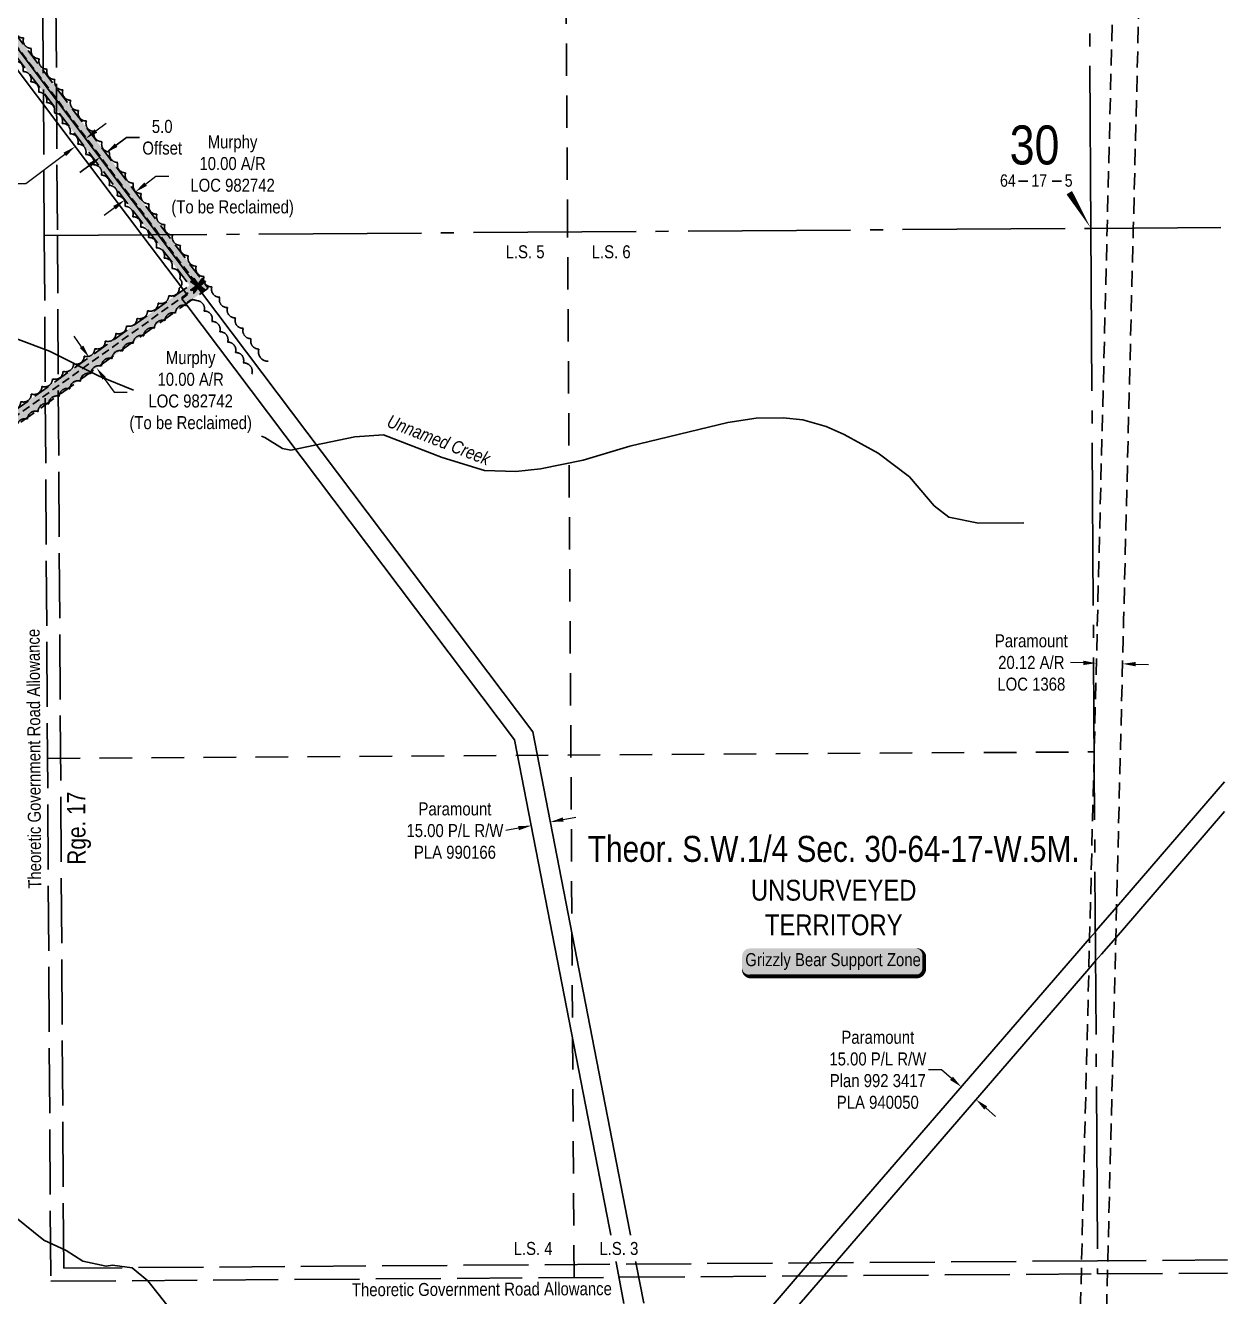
# Model space of a CAD drawing. Extents: x 523495 to 531391, y 6044967 to 6051115.
# Drawn here: x 527667 to 528591, y 6045887 to 6046865 of the extents above; entities that cross this region are included whole.
import ezdxf
from ezdxf.enums import TextEntityAlignment as Align

# ---------------------------------------------------------------- set-up
doc = ezdxf.new("R2010")
doc.units = 0
doc.header["$LTSCALE"] = 5
doc.header["$PDSIZE"] = 0.5
for name, pattern in [('0', [1, 1, 0]), ('foc-ACCESSROAD', [3.75, 2.5, -1.25]), ('foc-LSD', [8, 5, -3]), ('foc-QUARTERLINE', [33, 25, -3, 2, -3]), ('foc-TIELINE', [1.875, 1.25, -0.625]), ('foc-UNSURVEYED', [12.5, 10, -2.5])]:
    doc.linetypes.add(name, pattern=pattern)
doc.layers.get('Defpoints').update_dxf_attribs({"color": 9})
for name, color, linetype in [('10', 1, 'Continuous'), ('9', 3, 'Continuous'), ('AS-WILDLIFE-BLOCK', 131, 'Continuous'), ('C-AR', 13, 'foc-ACCESSROAD'), ('C-SYMBOL', 7, 'Continuous'), ('D-TXT', 6, 'Continuous'), ('F-AR', 190, 'foc-ACCESSROAD'), ('F-RW', 190, 'Continuous'), ('L-BD', 7, 'Continuous'), ('L-MON', 1, 'Continuous'), ('L-QSEC', 8, 'foc-QUARTERLINE'), ('L-ROAD-T', 7, 'Continuous'), ('L-SECLBL', 7, 'Continuous'), ('L-SECTION-LSD', 7, 'foc-LSD'), ('L-TIE', 7, 'foc-TIELINE'), ('L-UNS-T', 3, 'Continuous'), ('L-USEC', 7, 'foc-UNSURVEYED'), ('P-WORKAREA-H', 111, 'Continuous'), ('T-BUSH', 110, '0'), ('T-CREEK', 160, 'Continuous'), ('T-WATER-T', 170, 'Continuous')]:
    doc.layers.add(name, color=color, linetype=linetype)
for name, color, linetype, lineweight in [('C-AR-T', 13, 'Continuous', 9), ('F-AR-T', 190, 'Continuous', 9), ('F-RW-T', 190, 'Continuous', 9)]:
    doc.layers.add(name, color=color, linetype=linetype, lineweight=lineweight)
doc.styles.add('100L', font='ARIALN.TTF', dxfattribs={"height": 11})
doc.styles.add('175L', font='ARIALN.TTF', dxfattribs={"height": 20})
doc.styles.add('80', font='ARIALN.TTF', dxfattribs={"height": 10})
doc.styles.add('80CG', font='ARIALN.TTF', dxfattribs={"height": 10})
doc.styles.add('80L', font='ARIALN.TTF', dxfattribs={"height": 10})
doc.styles.add('foc-LtypeFont', font='ARIALN.TTF', dxfattribs={"height": 7.35})
doc.styles.add('SIMPLEX', font='ARIALN.TTF')
doc.linetypes.add('foc-TOPO-flowdirection-NOLINE', pattern='A,0,[">",foc-LtypeFont,S=0.3,R=0,X=0,Y=-0.945],-20,[">",foc-LtypeFont,S=0.3,R=0,X=0,Y=-0.945],0', length=20)
doc.dimstyles.new('Compass 5 000', dxfattribs={"dimscale": 5, "dimtxt": 9, "dimasz": 2, "dimexe": 0.2, "dimexo": 0.0625, "dimgap": 0.5, "dimtad": 0, "dimtih": 1, "dimtoh": 1, "dimzin": 0, "dimdsep": 46, "dimtxsty": '80CG', "dimcen": 0.1, "dimse1": 1, "dimse2": 1, "dimclrd": 256, "dimclrt": 256, "dimaunit": 1, "dimadec": 4, "dimazin": 0, "dimtfac": 0.06, "dimtofl": 0, "dimtmove": 0, "dimatfit": 1, "dimfxl": 0.2, "dimtolj": 1, "dimtzin": 0, "dimlwd": -1, "dimarcsym": 0})

# ---------------------------------------------------------------- blocks, each defined once
blk = doc.blocks.new('*D369')
at = {"layer": 'Defpoints', "color": 0, "transparency": 16777216}
for p in [(528387.54, 6046049.71), (528386.67, 6046048.71), (528398.79, 6046039.99)]:
    blk.add_point(p, dxfattribs=at)
at = {"layer": 'F-RW-T', "transparency": 16777216}
for p, q in [((528371.54, 6046061.78), (528361.54, 6046061.78)), ((528379.11, 6046055.24), (528371.54, 6046061.78)), ((528405.49, 6046032.44), (528413.05, 6046025.9))]:
    blk.add_line(p, q, dxfattribs=at)
for points in [[(528380.2, 6046056.51), (528378.02, 6046053.98), (528386.67, 6046048.71)], [(528406.58, 6046033.7), (528404.4, 6046031.18), (528397.92, 6046038.98)]]:
    blk.add_solid(points, dxfattribs=at)
at = {"layer": 'F-RW-T', "transparency": 16777216, "insert": (528322.45, 6046061.78), "char_height": 10, "attachment_point": 5, "style": '80CG'}
blk.add_mtext('\\A1;Paramount\\P15.00 P/L R/W\\PPlan 992 3417\\PPLA 940050 ', dxfattribs=at)
blk = doc.blocks.new('*D370')
at = {"layer": 'Defpoints', "color": 0, "transparency": 16777216}
for p in [(528055.99, 6046249.59), (528056.75, 6046245.66), (528071.48, 6046248.51)]:
    blk.add_point(p, dxfattribs=at)
at = {"layer": 'F-RW-T', "transparency": 16777216}
for p, q in [((528080.53, 6046254.35), (528090.35, 6046256.26)), ((528046.17, 6046247.69), (528036.35, 6046245.78))]:
    blk.add_line(p, q, dxfattribs=at)
for points in [[(528080.21, 6046255.99), (528080.85, 6046252.72), (528070.71, 6046252.45)], [(528045.85, 6046249.32), (528046.49, 6046246.05), (528055.99, 6046249.59)]]:
    blk.add_solid(points, dxfattribs=at)
at = {"layer": 'F-RW-T', "transparency": 16777216, "insert": (527997.27, 6046245.78), "char_height": 10, "attachment_point": 5, "style": '80CG'}
blk.add_mtext('\\A1;Paramount\\P15.00 P/L R/W\\PPLA 990166', dxfattribs=at)
blk = doc.blocks.new('*D372')
at = {"layer": 'Defpoints', "color": 0, "transparency": 16777216}
for p in [(527705.26, 6046771.99), (527731.79, 6046736.82), (527739.77, 6046742.84)]:
    blk.add_point(p, dxfattribs=at)
at = {"layer": 'F-RW-T', "transparency": 16777216}
for p, q in [((527721.23, 6046784.03), (527729.21, 6046790.05)), ((527697.28, 6046765.97), (527667.26, 6046743.32)), ((527667.26, 6046743.32), (527657.26, 6046743.32))]:
    blk.add_line(p, q, dxfattribs=at)
for points in [[(527720.22, 6046785.36), (527722.23, 6046782.7), (527713.24, 6046778.01)], [(527696.28, 6046767.3), (527698.28, 6046764.64), (527705.26, 6046771.99)]]:
    blk.add_solid(points, dxfattribs=at)
at = {"layer": 'F-RW-T', "transparency": 16777216, "insert": (527618.17, 6046743.32), "char_height": 10, "attachment_point": 5, "style": '80CG'}
blk.add_mtext('\\A1;Paramount\\P10.00 P/L R/W\\PPLA 990166', dxfattribs=at)
blk = doc.blocks.new('*D380')
at = {"layer": 'Defpoints', "color": 0, "transparency": 16777216}
for p in [(528490.54, 6046374.59), (528490.34, 6046366.48), (528510.45, 6046365.98)]:
    blk.add_point(p, dxfattribs=at)
at = {"layer": 'F-AR-T', "transparency": 16777216}
for p, q in [((528480.54, 6046374.84), (528470.55, 6046375.08)), ((528520.65, 6046373.85), (528530.65, 6046373.6))]:
    blk.add_line(p, q, dxfattribs=at)
for points in [[(528480.59, 6046376.5), (528480.5, 6046373.17), (528490.54, 6046374.59)], [(528520.69, 6046375.51), (528520.61, 6046372.18), (528510.65, 6046374.09)]]:
    blk.add_solid(points, dxfattribs=at)
at = {"layer": 'F-AR-T', "transparency": 16777216, "insert": (528440.5, 6046375.08), "char_height": 10, "attachment_point": 5, "style": '80CG'}
blk.add_mtext('\\A1;Paramount\\P20.12 A/R\\PLOC 1368', dxfattribs=at)
blk = doc.blocks.new('L-SECLBL')
at = {"layer": '9', "color": 7}
for p, q in [((-5.08, -27.83), (-12.29, -27.83)), ((20.7, -27.83), (13.5, -27.83))]:
    blk.add_line(p, q, dxfattribs=at)
at = {"layer": '10', "color": 2, "style": 'SIMPLEX'}
blk.add_attdef('SEC', text='', height=30, dxfattribs=at).set_placement((0, 0), align=Align.MIDDLE)
at = {"layer": '10', "color": 5, "style": '80L'}
blk.add_attdef('TWP', text='', height=9.5, dxfattribs=at).set_placement((-14.43, -27.37), align=Align.MIDDLE_RIGHT)
blk.add_attdef('RGE', text='', height=9.5, dxfattribs=at).set_placement((3.62, -27.37), align=Align.MIDDLE_CENTER)
blk.add_attdef('MER', text='', height=9.5, dxfattribs=at).set_placement((23.17, -27.37), align=Align.MIDDLE_LEFT)
blk = doc.blocks.new('*U390')
h = blk.add_hatch(color=255)
edge = h.paths.add_edge_path()
edge.add_line((-64, -11.5), (64, -11.5))
edge.add_arc((64, -5.5), 6, 270, 360)
edge.add_line((70, -5.5), (70, 4))
edge.add_arc((64, 4), 6, 0, 90)
edge.add_line((64, 10), (-64, 10))
edge.add_arc((-64, 4), 6, 90, 180)
edge.add_line((-70, 4), (-70, -5.5))
edge.add_arc((-64, -5.5), 6, 180, 270)
at = {"color": 131, "flags": 128}
blk.add_lwpolyline([(-64, -11.5, 3, 3, 0), (64, -11.5, 3, 3, 0.414214), (70, -5.5, 3, 3, 0), (70, 4, 3, 0, 0.414214), (64, 10, 0, 0, 0), (-64, 10, 0, 0, 0.414214), (-70, 4, 0, 0, 0), (-70, -5.5, 0, 3, 0.414214)], format="xyseb", close=True, dxfattribs=at)
at = {"color": 131, "style": '80'}
blk.add_attdef('ENTER_TEXT_001', (-35.99, -5), '', height=10, dxfattribs=at)
blk = doc.blocks.new('*D460')
at = {"layer": 'C-AR-T', "transparency": 16777216}
for p, q in [((527759.4, 6046743.06), (527767.38, 6046749.09)), ((527767.38, 6046749.09), (527777.38, 6046749.09)), ((527735.48, 6046724.96), (527727.51, 6046718.93))]:
    blk.add_line(p, q, dxfattribs=at)
for points in [[(527758.4, 6046744.39), (527760.41, 6046741.73), (527751.43, 6046737.02)], [(527734.48, 6046726.29), (527736.49, 6046723.63), (527743.46, 6046730.99)]]:
    blk.add_solid(points, dxfattribs=at)
at = {"layer": 'Defpoints', "color": 0, "transparency": 16777216}
for p in [(527751.43, 6046737.02), (527745.81, 6046727.88), (527753.78, 6046733.91)]:
    blk.add_point(p, dxfattribs=at)
at = {"layer": 'C-AR-T', "transparency": 16777216, "insert": (527826.29, 6046749.09), "char_height": 10, "attachment_point": 5, "style": '80CG'}
blk.add_mtext('\\A1;Murphy\\P10.00 A/R\\PLOC 982742\\P(To be Reclaimed)', dxfattribs=at)
blk = doc.blocks.new('*D461')
at = {"layer": 'C-AR-T', "transparency": 16777216}
for p, q in [((527710.18, 6046617.94), (527704.36, 6046626.07)), ((527727.6, 6046593.63), (527735.14, 6046583.11)), ((527735.14, 6046583.11), (527745.14, 6046583.11))]:
    blk.add_line(p, q, dxfattribs=at)
for points in [[(527711.54, 6046618.91), (527708.83, 6046616.97), (527716.01, 6046609.81)], [(527728.96, 6046594.6), (527726.25, 6046592.66), (527721.78, 6046601.76)]]:
    blk.add_solid(points, dxfattribs=at)
at = {"layer": 'Defpoints', "color": 0, "transparency": 16777216}
for p in [(527731.04, 6046620.58), (527736.81, 6046612.53), (527721.78, 6046601.76)]:
    blk.add_point(p, dxfattribs=at)
at = {"layer": 'C-AR-T', "transparency": 16777216, "insert": (527794.06, 6046583.11), "char_height": 10, "attachment_point": 5, "style": '80CG'}
blk.add_mtext('\\A1;Murphy\\P10.00 A/R\\PLOC 982742\\P(To be Reclaimed)', dxfattribs=at)
blk = doc.blocks.new('TEMP')
h = blk.add_hatch(color=255)
h.dxf.hatch_style = 1
h.paths.add_polyline_path([(0, 0.25), (-0.67, 1.15), (-0.67, 0.67), (-1.15, 0.67), (-0.25, 0), (-1.15, -0.67), (-0.67, -0.67), (-0.67, -1.15), (0, -0.25), (0.67, -1.15), (0.67, -0.67), (1.15, -0.67), (0.25, 0), (1.15, 0.67), (0.67, 0.67), (0.67, 1.15)])
h.paths.add_polyline_path([(0.57, 0.85), (0.57, 0.57), (0.85, 0.57), (0.08, 0), (0.85, -0.57), (0.57, -0.57), (0.57, -0.85), (0, -0.08), (-0.57, -0.85), (-0.57, -0.57), (-0.85, -0.57), (-0.08, 0), (-0.85, 0.57), (-0.57, 0.57), (-0.57, 0.85), (0, 0.08)], flags=16)
h = blk.add_hatch(color=1)
h.dxf.hatch_style = 1
h.paths.add_polyline_path([(0, 0.08), (-0.57, 0.85), (-0.57, 0.57), (-0.85, 0.57), (-0.08, 0), (-0.85, -0.57), (-0.57, -0.57), (-0.57, -0.85), (0, -0.08), (0.57, -0.85), (0.57, -0.57), (0.85, -0.57), (0.08, 0), (0.85, 0.57), (0.57, 0.57), (0.57, 0.85)])
at = {"color": 1}
for p, q in [((-0.08, 0), (0.08, 0)), ((0, 0.08), (0, -0.08))]:
    blk.add_line(p, q, dxfattribs=at)
at = {"color": 255, "flags": 128}
blk.add_lwpolyline([(-0.25, 0), (-1.15, 0.67), (-0.67, 0.67), (-0.67, 1.15), (0, 0.25), (0.67, 1.15), (0.67, 0.67), (1.15, 0.67), (0.25, 0), (1.15, -0.67), (0.67, -0.67), (0.67, -1.15), (0, -0.25), (-0.67, -1.15), (-0.67, -0.67), (-1.15, -0.67)], close=True, dxfattribs=at)
at = {"color": 1, "flags": 128}
blk.add_lwpolyline([(-0.08, 0), (-0.85, 0.57), (-0.57, 0.57), (-0.57, 0.85), (0, 0.08), (0.57, 0.85), (0.57, 0.57), (0.85, 0.57), (0.08, 0), (0.85, -0.57), (0.57, -0.57), (0.57, -0.85), (0, -0.08), (-0.57, -0.85), (-0.57, -0.57), (-0.85, -0.57)], close=True, dxfattribs=at)
blk = doc.blocks.new('*D501')
at = {"layer": 'Defpoints', "color": 0, "transparency": 16777216}
for p in [(527728.76, 6046767), (527730.88, 6046764.21), (527726.92, 6046761.22)]:
    blk.add_point(p, dxfattribs=at)
at = {"layer": 'L-BD', "transparency": 16777216}
for p, q in [((527736.74, 6046773.03), (527744.71, 6046779.07)), ((527744.71, 6046779.07), (527754.71, 6046779.07)), ((527716.84, 6046757.98), (527708.86, 6046751.95))]:
    blk.add_line(p, q, dxfattribs=at)
for points in [[(527735.73, 6046774.36), (527737.74, 6046771.7), (527728.76, 6046767)], [(527715.83, 6046759.31), (527717.84, 6046756.65), (527724.81, 6046764.01)]]:
    blk.add_solid(points, dxfattribs=at)
at = {"layer": 'L-BD', "transparency": 16777216, "insert": (527772.18, 6046779.07), "char_height": 10, "attachment_point": 5, "style": '80CG'}
blk.add_mtext('\\A1;5.0\\POffset', dxfattribs=at)

msp = doc.modelspace()

# ---------------------------------------------------------------- hatches: boundary and pattern name
at = {"layer": 'P-WORKAREA-H'}
h = msp.add_hatch(color=256, dxfattribs=at)
h.dxf.hatch_style = 1
h.paths.add_polyline_path([(526905.398, 6046029.06), (527662.225, 6046571.283), (527692.253, 6046592.795), (527788.443, 6046661.708), (527793.264, 6046665.162), (527763.857, 6046704.027), (527690.979, 6046800.354), (527660.572, 6046840.543), (527415.659, 6047164.255), (527403.958, 6047179.755), (527349.439, 6047251.978), (527343.83, 6047247.746), (527337.806, 6047255.726), (527351.392, 6047265.981), (527423.632, 6047170.28), (527660.47, 6046857.245), (527690.877, 6046817.055), (527776.325, 6046704.113), (527807.366, 6046663.087), (527802.525, 6046659.618), (527790.34, 6046650.886), (527692.328, 6046580.652), (527662.3, 6046559.134), (526911.236, 6046020.93)])

# ---------------------------------------------------------------- linework, layer by layer
at = {"layer": 'C-AR', "flags": 128}
msp.add_lwpolyline([(527337.806, 6047255.726), (527351.392, 6047265.981), (527437.989, 6047151.305), (527807.427, 6046663.007), (526911.231, 6046020.937), (526905.398, 6046029.06), (527793.259, 6046665.159), (527430.014, 6047145.271), (527349.437, 6047251.976), (527343.831, 6047247.745)], close=True, dxfattribs=at)
at = {"layer": 'F-AR', "flags": 128}
for points in [[(528475.961, 6045784.578), (528478.432, 6045884.595), (528479.177, 6045914.76), (528484.735, 6046139.561), (528485.311, 6046162.837), (528488.871, 6046307.01), (528498.809, 6046709.156), (528504.585, 6046942.87), (528519.335, 6047513.607), (528521.919, 6047613.588)], [(528542.04, 6047613.706), (528539.457, 6047513.746), (528524.706, 6046942.879), (528518.935, 6046709.295), (528511.486, 6046407.769), (528511.115, 6046392.762), (528506.033, 6046187.036), (528505.45, 6046163.449), (528499.309, 6045914.901), (528498.564, 6045884.736), (528496.093, 6045784.718)]]:
    msp.add_lwpolyline(points, dxfattribs=at)
at = {"layer": 'F-RW', "flags": 128}
for points in [[(527660.528, 6046847.895), (527690.935, 6046807.577), (527769.004, 6046704.063), (527802.525, 6046659.618), (528057.248, 6046321.877), (528136.683, 6045912.35), (528142.525, 6045882.23)], [(528127.261, 6045882.124), (528121.419, 6045912.244), (528043.186, 6046315.584), (527790.34, 6046650.886), (527787.281, 6046654.943), (527791.331, 6046657.88), (527788.443, 6046661.708), (527756.561, 6046703.977), (527691.037, 6046790.851), (527660.63, 6046831.166)], [(528156.722, 6045782.346), (528160.951, 6045787.244), (528243.594, 6045882.94), (528269.629, 6045913.282), (528485.316, 6046162.841), (528489.749, 6046167.97), (528490.378, 6046168.876), (528506.033, 6046187.036), (528510.889, 6046192.669), (528589.022, 6046283.303)], [(528589.166, 6046260.53), (528510.503, 6046169.309), (528505.45, 6046163.449), (528494.568, 6046150.83), (528489.891, 6046145.532), (528484.741, 6046139.565), (528289.546, 6045913.423), (528263.531, 6045883.08), (528176.681, 6045782.486)]]:
    msp.add_lwpolyline(points, dxfattribs=at)
at = {"layer": 'L-QSEC', "flags": 128}
for points in [[(528486.333, 6046709.071), (528481.254, 6047513.347)], [(527681.534, 6046703.46), (528486.333, 6046709.071)], [(528486.333, 6046709.071), (528586.33, 6046709.768)], [(528486.333, 6046709.071), (528491.41, 6045904.809)]]:
    msp.add_lwpolyline(points, dxfattribs=at)
at = {"layer": 'L-SECLBL', "flags": 128}
msp.add_lwpolyline([(528486.333, 6046709.071, 0, 5, 0), (528469.696, 6046736.496, 0, 0, 0)], format="xyseb", dxfattribs=at)
at = {"layer": 'L-SECTION-LSD', "flags": 128}
for points in [[(528083.933, 6046706.265), (528078.926, 6047510.541)], [(528088.933, 6045901.995), (528083.933, 6046706.265)], [(527684.002, 6046301.312), (528488.875, 6046306.394)]]:
    msp.add_lwpolyline(points, dxfattribs=at)
at = {"layer": 'L-TIE', "flags": 128}
msp.add_lwpolyline([(527347.401, 6047262.969), (527799.74, 6046664.882), (526907.728, 6046025.809)], dxfattribs=at)
at = {"layer": 'L-USEC', "flags": 128}
for points in [[(527681.534, 6046703.442), (527676.598, 6047507.734)], [(527686.637, 6047507.82), (527691.574, 6046703.53)], [(527681.534, 6046703.442), (527686.47, 6045899.182)], [(527696.449, 6045909.289), (527691.574, 6046703.53)], [(528491.347, 6045914.846), (527696.449, 6045909.289)], [(528591.344, 6045915.545), (528491.347, 6045914.846)], [(527686.47, 6045899.182), (528491.396, 6045904.809)], [(528491.396, 6045904.809), (528591.408, 6045905.508)]]:
    msp.add_lwpolyline(points, dxfattribs=at)
at = {"layer": 'T-BUSH', "flags": 128}
for points in [[(526473.561, 6045738.78, 0.5205671), (526481.645, 6045744.666, 0.5205671), (526489.73, 6045750.551, 0.5205671), (526497.814, 6045756.437, 0.5205671), (526505.899, 6045762.322, 0.5205671), (526513.984, 6045768.208, 0.5205671), (526522.068, 6045774.093, 0.5205671), (526530.153, 6045779.979, 0.5205671), (526538.238, 6045785.864, 0.5205671), (526546.322, 6045791.75, 0.5205671), (526554.407, 6045797.635, 0.5205671), (526562.491, 6045803.521, 0.5205671), (526570.576, 6045809.406, 0.5205671), (526578.661, 6045815.292, 0.5205671), (526586.745, 6045821.177, 0.5205671), (526594.83, 6045827.063, 0.5205671), (526602.914, 6045832.948, 0.5205671), (526610.999, 6045838.834, 0.5205671), (526619.084, 6045844.719, 0.5205671), (526627.168, 6045850.605, 0.5205671), (526635.253, 6045856.49, 0.5205671), (526643.337, 6045862.376, 0.5205671), (526651.422, 6045868.261, 0.5205671), (526659.507, 6045874.147, 0.5205671), (526667.591, 6045880.032, 0.5205671), (526675.676, 6045885.918, 0.5205671), (526683.76, 6045891.803, 0.5205671), (526691.845, 6045897.689, 0.5205671), (526699.93, 6045903.574, 0.5205671), (526708.014, 6045909.46, 0.5205671), (526716.099, 6045915.345, 0.5205671), (526724.183, 6045921.231, 0.5205671), (526728.664, 6045927.705, 0.5205671), (526722.872, 6045935.857, 0.5205671), (526717.079, 6045944.008, 0.5205671), (526711.287, 6045952.16, 0.5205671), (526705.495, 6045960.312, 0.5205671), (526699.703, 6045968.464, 0.5205671), (526693.911, 6045976.615, 0.5205671), (526688.118, 6045984.767, 0.5205671), (526682.326, 6045992.919, 0.5205671), (526676.534, 6046001.071, 0.5205671), (526670.742, 6046009.222, 0.5205671), (526664.95, 6046017.374, 0.5205671), (526659.158, 6046025.526, 0.5205671), (526663.85, 6046031.925, 0.5205671), (526671.979, 6046037.749, 0.5205671), (526680.108, 6046043.574, 0.5205671), (526688.236, 6046049.398, 0.5205671), (526696.365, 6046055.223, 0.5205671), (526704.494, 6046061.047, 0.5205671), (526712.622, 6046066.872, 0.5205671), (526720.751, 6046072.697, 0.5205671), (526728.879, 6046078.521, 0.5205671), (526737.008, 6046084.346, 0.5205671), (526745.137, 6046090.17, 0.5205671), (526753.265, 6046095.995, 0.5205671), (526761.394, 6046101.819, 0.5205671), (526769.523, 6046107.644, 0.5205671), (526777.651, 6046113.468, 0.5205671), (526785.78, 6046119.293, 0.5205671), (526793.908, 6046125.118, 0.5205671), (526802.037, 6046130.942, 0.5205671), (526810.166, 6046136.767, 0.5205671), (526818.294, 6046142.591, 0.5205671), (526826.04, 6046146.132, 0.5205671), (526831.825, 6046137.975, 0.5205671), (526837.611, 6046129.818, 0.5205671), (526843.396, 6046121.662, 0.5205671), (526849.181, 6046113.505, 0.5205671), (526854.967, 6046105.349, 0.5205671), (526860.752, 6046097.192, 0.5205671), (526866.537, 6046089.035, 0.5205671), (526872.323, 6046080.879, 0.5205671), (526878.108, 6046072.722, 0.5205671), (526883.893, 6046064.566, 0.5205671), (526889.678, 6046056.409, 0.5205671), (526895.464, 6046048.252, 0.5205671), (526901.249, 6046040.096, 0.5205671), (526907.412, 6046034.194, 0.5205671), (526915.541, 6046040.018, 0.5205671), (526923.67, 6046045.842, 0.5205671), (526931.799, 6046051.666, 0.5205671), (526939.929, 6046057.49, 0.5205671), (526948.058, 6046063.314, 0.5205671), (526956.187, 6046069.138, 0.5205671), (526964.316, 6046074.962, 0.5205671), (526972.445, 6046080.786, 0.5205671), (526980.574, 6046086.61, 0.5205671), (526988.703, 6046092.434, 0.5205671), (526996.832, 6046098.258, 0.5205671), (527004.961, 6046104.082, 0.5205671), (527013.09, 6046109.906, 0.5205671), (527021.219, 6046115.73, 0.5205671), (527029.348, 6046121.554, 0.5205671), (527037.477, 6046127.378, 0.5205671), (527045.606, 6046133.202, 0.5205671), (527053.735, 6046139.026, 0.5205671), (527061.864, 6046144.85, 0.5205671), (527069.993, 6046150.673, 0.5205671), (527078.122, 6046156.497, 0.5205671), (527086.251, 6046162.321, 0.5205671), (527094.38, 6046168.145, 0.5205671), (527102.509, 6046173.969, 0.5205671), (527110.638, 6046179.793, 0.5205671), (527118.767, 6046185.617, 0.5205671), (527126.897, 6046191.441, 0.5205671), (527135.026, 6046197.265, 0.5205671), (527143.155, 6046203.089, 0.5205671), (527151.284, 6046208.913, 0.5205671), (527159.413, 6046214.737, 0.5205671), (527167.542, 6046220.561, 0.5205671), (527175.671, 6046226.385, 0.5205671), (527183.8, 6046232.209, 0.5205671), (527191.929, 6046238.033, 0.5205671), (527200.058, 6046243.857, 0.5205671), (527208.187, 6046249.681, 0.5205671), (527216.316, 6046255.505, 0.5205671), (527224.445, 6046261.329, 0.5205671), (527232.574, 6046267.153, 0.5205671), (527240.703, 6046272.977, 0.5205671), (527248.832, 6046278.801, 0.5205671), (527256.961, 6046284.625, 0.5205671), (527265.09, 6046290.449, 0.5205671), (527273.219, 6046296.273, 0.5205671), (527281.348, 6046302.097, 0.5205671), (527289.477, 6046307.921, 0.5205671), (527297.607, 6046313.744, 0.5205671), (527305.736, 6046319.568, 0.5205671), (527313.865, 6046325.392, 0.5205671), (527321.994, 6046331.216, 0.5205671), (527330.123, 6046337.04, 0.5205671), (527338.252, 6046342.864, 0.5205671), (527346.381, 6046348.688, 0.5205671), (527354.51, 6046354.512, 0.5205671), (527362.639, 6046360.336, 0.5205671), (527370.768, 6046366.16, 0.5205671), (527378.897, 6046371.984, 0.5205671), (527387.026, 6046377.808, 0.5205671), (527395.155, 6046383.632, 0.5205671), (527403.284, 6046389.456, 0.5205671), (527411.413, 6046395.28, 0.5205671), (527419.542, 6046401.104, 0.5205671), (527427.671, 6046406.928, 0.5205671), (527435.8, 6046412.752, 0.5205671), (527443.929, 6046418.576, 0.5205671), (527452.058, 6046424.4, 0.5205671), (527460.187, 6046430.224, 0.5205671), (527468.317, 6046436.048, 0.5205671), (527476.446, 6046441.872, 0.5205671), (527484.575, 6046447.696, 0.5205671), (527492.704, 6046453.52, 0.5205671), (527500.833, 6046459.344, 0.5205671), (527508.962, 6046465.168, 0.5205671), (527517.091, 6046470.992, 0.5205671), (527525.22, 6046476.816, 0.5205671), (527533.349, 6046482.639, 0.5205671), (527541.478, 6046488.463, 0.5205671), (527549.607, 6046494.287, 0.5205671), (527557.736, 6046500.111, 0.5205671), (527565.865, 6046505.935, 0.5205671), (527573.994, 6046511.759, 0.5205671), (527582.123, 6046517.583, 0.5205671), (527590.252, 6046523.407, 0.5205671), (527598.381, 6046529.231, 0.5205671), (527606.51, 6046535.055, 0.5205671), (527614.639, 6046540.879, 0.5205671), (527622.768, 6046546.703, 0.5205671), (527630.898, 6046552.527, 0.5205671), (527639.027, 6046558.351, 0.5205671), (527647.156, 6046564.175, 0.5205671), (527655.285, 6046569.999, 0.5205671), (527663.414, 6046575.823, 0.5205671), (527671.543, 6046581.647, 0.5205671), (527679.672, 6046587.471, 0.5205671), (527687.801, 6046593.295, 0.5205671), (527695.93, 6046599.119, 0.5205671), (527704.059, 6046604.943, 0.5205671), (527712.188, 6046610.767, 0.5205671), (527720.317, 6046616.591, 0.5205671), (527728.446, 6046622.415, 0.5205671), (527736.575, 6046628.239, 0.5205671), (527744.704, 6046634.063, 0.5205671), (527752.833, 6046639.887, 0.5205671), (527760.962, 6046645.71, 0.5205671), (527769.091, 6046651.534, 0.5205671), (527777.22, 6046657.358, 0.5205671), (527785.349, 6046663.182, 0.5205671), (527785.701, 6046670.188, 0.5205671), (527779.669, 6046678.164, 0.5205671), (527773.637, 6046686.14, 0.5205671), (527767.604, 6046694.115, 0.5205671), (527761.572, 6046702.091, 0.5205671), (527755.54, 6046710.067, 0.5205671), (527749.508, 6046718.042, 0.5205671), (527743.475, 6046726.018, 0.5205671), (527737.443, 6046733.994, 0.5205671), (527731.411, 6046741.969, 0.5205671), (527725.379, 6046749.945, 0.5205671), (527719.346, 6046757.921, 0.5205671), (527713.314, 6046765.897, 0.5205671), (527707.282, 6046773.872, 0.5205671), (527701.25, 6046781.848, 0.5205671), (527695.217, 6046789.824, 0.5205671), (527689.185, 6046797.799, 0.5205671), (527683.153, 6046805.775, 0.5205671), (527677.121, 6046813.751, 0.5205671), (527671.088, 6046821.727, 0.5205671), (527665.056, 6046829.702, 0.5205671), (527659.024, 6046837.678, 0.5205671), (527652.991, 6046845.654, 0.5205671), (527646.959, 6046853.629, 0.5205671), (527640.927, 6046861.605, 0.5205671), (527634.895, 6046869.581, 0.5205671), (527628.862, 6046877.556, 0.5205671), (527622.83, 6046885.532, 0.5205671), (527616.798, 6046893.508, 0.5205671), (527610.766, 6046901.484, 0.5205671), (527604.733, 6046909.459, 0.5205671), (527598.701, 6046917.435, 0.5205671), (527592.669, 6046925.411, 0.5205671), (527586.637, 6046933.386, 0.5205671), (527580.604, 6046941.362, 0.5205671), (527574.572, 6046949.338, 0.5205671), (527568.54, 6046957.314, 0.5205671), (527562.508, 6046965.289, 0.5205671), (527556.475, 6046973.265, 0.5205671), (527550.443, 6046981.241, 0.5205671), (527544.411, 6046989.216, 0.5205671), (527538.379, 6046997.192, 0.5205671), (527532.346, 6047005.168, 0.5205671), (527526.314, 6047013.144, 0.5205671), (527520.282, 6047021.119, 0.5205671), (527514.25, 6047029.095, 0.5205671), (527508.217, 6047037.071, 0.5205671), (527502.185, 6047045.046, 0.5205671), (527496.153, 6047053.022, 0.5205671), (527490.121, 6047060.998, 0.5205671), (527484.088, 6047068.973, 0.5205671), (527478.056, 6047076.949, 0.5205671), (527472.024, 6047084.925, 0.5205671), (527465.992, 6047092.901, 0.5205671), (527459.959, 6047100.876, 0.5205671), (527453.927, 6047108.852, 0.5205671), (527447.895, 6047116.828, 0.5205671), (527441.863, 6047124.803, 0.5205671), (527435.83, 6047132.779, 0.5205671), (527429.798, 6047140.755, 0.5205671), (527423.766, 6047148.731, 0.5205671), (527417.734, 6047156.706, 0.5205671), (527411.701, 6047164.682, 0.5205671), (527405.669, 6047172.658, 0.5205671), (527399.637, 6047180.633, 0.5205671), (527393.605, 6047188.609, 0.5205671), (527387.572, 6047196.585, 0.5205671), (527381.54, 6047204.56, 0.5205671), (527375.508, 6047212.536, 0.5205671), (527369.476, 6047220.512, 0.5205671), (527363.443, 6047228.488, 0.5205671), (527357.411, 6047236.463, 0.5205671), (527351.379, 6047244.439, 0.5205671), (527350.915, 6047243.34, 0.5205671), (527356.94, 6047235.358, 0.5205671), (527362.965, 6047227.377, 0.5205671), (527368.989, 6047219.396, 0.5205671), (527375.014, 6047211.414, 0.5205671), (527381.039, 6047203.433, 0.5205671), (527387.063, 6047195.451, 0.5205671), (527393.088, 6047187.47, 0.5205671), (527399.113, 6047179.489, 0.5205671), (527405.138, 6047171.507, 0.5205671), (527411.162, 6047163.526, 0.5205671), (527410.353, 6047156.497, 0.5205671), (527402.375, 6047150.468, 0.5205671), (527394.397, 6047144.439, 0.5205671), (527386.419, 6047138.41, 0.5205671), (527378.441, 6047132.381, 0.5205671), (527370.463, 6047126.352, 0.5205671), (527362.485, 6047120.323, 0.5205671), (527354.507, 6047114.294, 0.5205671), (527346.529, 6047108.264, 0.5205671), (527338.551, 6047102.235, 0.5205671), (527330.573, 6047096.206, 0.5205671), (527322.594, 6047090.177, 0.5205671), (527314.616, 6047084.148, 0.5205671), (527308.377, 6047090.585, 0.5205671), (527302.352, 6047098.567, 0.5205671), (527296.328, 6047106.549, 0.5205671), (527290.304, 6047114.53, 0.5205671), (527284.279, 6047122.512, 0.5205671), (527278.255, 6047130.494, 0.5205671), (527272.231, 6047138.475, 0.5205671), (527266.206, 6047146.457, 0.5205671), (527260.182, 6047154.439, 0.5205671), (527254.158, 6047162.421, 0.5205671), (527248.133, 6047170.402, 0.5205671), (527242.109, 6047178.384, 0.5205671), (527240.173, 6047185.794, 0.5205671), (527248.155, 6047191.819, 0.5205671), (527256.137, 6047197.843, 0.5205671), (527264.118, 6047203.868, 0.5205671), (527272.1, 6047209.892, 0.5205671), (527280.081, 6047215.916, 0.5205671), (527288.063, 6047221.941, 0.5205671), (527296.045, 6047227.965, 0.5205671), (527304.026, 6047233.99, 0.5205671), (527312.008, 6047240.014, 0.5205671), (527319.989, 6047246.039, 0.5205671), (527327.971, 6047252.063, 0.5205671), (527335.953, 6047258.088, 0.5205671), (527343.934, 6047264.112, 0.5205671), (527351.916, 6047270.136, 0.5205671), (527359.897, 6047276.161, 0.5205671), (527367.879, 6047282.185, 0.5205671), (527375.861, 6047288.21, 0.5205671), (527381.901, 6047280.339, 0.5205671), (527387.926, 6047272.357, 0.5205671), (527393.95, 6047264.376, 0.5205671), (527399.975, 6047256.394, 0.5205671), (527406, 6047248.413, 0.5205671), (527412.025, 6047240.432, 0.5205671), (527412.557, 6047233.217, 0.5205671), (527404.575, 6047227.193, 0.5205671), (527396.594, 6047221.168, 0.5205671), (527394.112, 6047214.378, 0.5205671), (527400.145, 6047206.402, 0.5205671), (527406.178, 6047198.427, 0.5205671), (527412.211, 6047190.452, 0.5205671), (527418.244, 6047182.477, 0.5205671), (527424.276, 6047174.501, 0.5205671), (527430.309, 6047166.526, 0.5205671), (527436.342, 6047158.551, 0.5205671), (527442.375, 6047150.575, 0.5205671), (527448.408, 6047142.6, 0.5205671), (527454.44, 6047134.625, 0.5205671), (527460.473, 6047126.649, 0.5205671), (527466.506, 6047118.674, 0.5205671), (527472.539, 6047110.699, 0.5205671), (527478.572, 6047102.724, 0.5205671), (527484.604, 6047094.748, 0.5205671), (527490.637, 6047086.773, 0.5205671), (527496.67, 6047078.798, 0.5205671), (527502.703, 6047070.822, 0.5205671), (527508.736, 6047062.847, 0.5205671), (527514.768, 6047054.872, 0.5205671), (527520.801, 6047046.897, 0.5205671), (527526.834, 6047038.921, 0.5205671), (527532.867, 6047030.946, 0.5205671), (527538.9, 6047022.971, 0.5205671), (527544.932, 6047014.995, 0.5205671), (527550.965, 6047007.02, 0.5205671), (527556.998, 6046999.045, 0.5205671), (527563.031, 6046991.069, 0.5205671), (527569.064, 6046983.094, 0.5205671), (527575.096, 6046975.119, 0.5205671), (527581.129, 6046967.144, 0.5205671), (527587.162, 6046959.168, 0.5205671), (527593.195, 6046951.193, 0.5205671), (527599.228, 6046943.218, 0.5205671), (527605.26, 6046935.242, 0.5205671), (527611.293, 6046927.267, 0.5205671), (527617.326, 6046919.292, 0.5205671), (527623.359, 6046911.316, 0.5205671), (527629.392, 6046903.341, 0.5205671), (527635.424, 6046895.366, 0.5205671), (527641.457, 6046887.391, 0.5205671), (527647.49, 6046879.415, 0.5205671), (527653.523, 6046871.44, 0.5205671), (527659.556, 6046863.465, 0.5205671), (527665.588, 6046855.489, 0.5205671), (527671.621, 6046847.514, 0.5205671), (527677.654, 6046839.539, 0.5205671), (527683.687, 6046831.563, 0.5205671), (527689.72, 6046823.588, 0.5205671), (527695.752, 6046815.613, 0.5205671), (527701.785, 6046807.638, 0.5205671), (527707.818, 6046799.662, 0.5205671), (527713.851, 6046791.687, 0.5205671), (527719.883, 6046783.712, 0.5205671), (527725.916, 6046775.736, 0.5205671), (527731.949, 6046767.761, 0.5205671), (527737.982, 6046759.786, 0.5205671), (527744.015, 6046751.811, 0.5205671), (527750.047, 6046743.835, 0.5205671), (527756.08, 6046735.86, 0.5205671), (527762.113, 6046727.885, 0.5205671), (527768.146, 6046719.909, 0.5205671), (527774.179, 6046711.934, 0.5205671), (527780.211, 6046703.959, 0.5205671), (527786.244, 6046695.983, 0.5205671), (527792.277, 6046688.008, 0.5205671), (527798.31, 6046680.033, 0.5205671), (527804.343, 6046672.058, 0.5205671), (527810.375, 6046664.082, 0.5205671), (527816.408, 6046656.107, 0.5205671), (527822.441, 6046648.132, 0.5205671), (527828.474, 6046640.156, 0.5205671), (527834.507, 6046632.181, 0.5205671), (527840.539, 6046624.206, 0.5205671), (527846.572, 6046616.23, 0.5205671), (527853.693, 6046606.817, 0.5205671)], [(526787.375, 6045767.195, -0.4568325), (526794.89, 6045772.551, -0.5205671), (526802.395, 6045779.16, -0.5205671), (526809.9, 6045785.768, -0.5205671), (526817.405, 6045792.377, -0.5205671), (526824.909, 6045798.986, -0.5205671), (526831.246, 6045805.719, -0.5205671), (526825.289, 6045813.751, -0.5205671), (526819.332, 6045821.784, -0.5205671), (526813.376, 6045829.816, -0.5205671), (526807.419, 6045837.848, -0.5205671), (526801.462, 6045845.881, -0.5205671), (526795.506, 6045853.913, -0.5205671), (526789.549, 6045861.945, -0.5205671), (526783.593, 6045869.978, -0.5205671), (526777.636, 6045878.01, -0.5205671), (526771.679, 6045886.042, -0.5205671), (526765.723, 6045894.075, -0.5205671), (526760.276, 6045902.028, -0.5205671), (526768.383, 6045907.884, -0.5205671), (526776.489, 6045913.739, -0.5205671), (526784.595, 6045919.595, -0.5205671), (526792.702, 6045925.45, -0.5205671), (526800.808, 6045931.306, -0.5205671), (526808.914, 6045937.161, -0.5205671), (526817.021, 6045943.017, -0.5205671), (526825.127, 6045948.872, -0.5205671), (526833.233, 6045954.728, -0.5205671), (526841.34, 6045960.583, -0.5205671), (526849.446, 6045966.439, -0.5205671), (526857.552, 6045972.295, -0.5205671), (526865.659, 6045978.15, -0.5205671), (526873.765, 6045984.006, -0.5205671), (526881.871, 6045989.861, -0.5205671), (526889.978, 6045995.717, -0.5205671), (526898.084, 6046001.572, -0.5205671), (526906.19, 6046007.428, -0.5205671), (526914.297, 6046013.283, -0.5205671), (526915.458, 6046020.243, -0.5205671), (526920.745, 6046026.524, -0.5205671), (526928.874, 6046032.348, -0.5205671), (526937.003, 6046038.172, -0.5205671), (526945.132, 6046043.996, -0.5205671), (526953.261, 6046049.82, -0.5205671), (526961.39, 6046055.644, -0.5205671), (526969.519, 6046061.468, -0.5205671), (526977.648, 6046067.292, -0.5205671), (526985.777, 6046073.116, -0.5205671), (526993.907, 6046078.94, -0.5205671), (527002.036, 6046084.764, -0.5205671), (527010.165, 6046090.588, -0.5205671), (527018.294, 6046096.412, -0.5205671), (527026.423, 6046102.236, -0.5205671), (527034.552, 6046108.06, -0.5205671), (527042.681, 6046113.884, -0.5205671), (527050.81, 6046119.708, -0.5205671), (527058.939, 6046125.532, -0.5205671), (527067.068, 6046131.356, -0.5205671), (527075.197, 6046137.179, -0.5205671), (527083.326, 6046143.003, -0.5205671), (527091.455, 6046148.827, -0.5205671), (527099.584, 6046154.651, -0.5205671), (527107.713, 6046160.475, -0.5205671), (527115.842, 6046166.299, -0.5205671), (527123.971, 6046172.123, -0.5205671), (527132.1, 6046177.947, -0.5205671), (527140.229, 6046183.771, -0.5205671), (527148.358, 6046189.595, -0.5205671), (527156.487, 6046195.419, -0.5205671), (527164.616, 6046201.243, -0.5205671), (527172.746, 6046207.067, -0.5205671), (527180.875, 6046212.891, -0.5205671), (527189.004, 6046218.715, -0.5205671), (527197.133, 6046224.539, -0.5205671), (527205.262, 6046230.363, -0.5205671), (527213.391, 6046236.187, -0.5205671), (527221.52, 6046242.011, -0.5205671), (527229.649, 6046247.835, -0.5205671), (527237.778, 6046253.659, -0.5205671), (527245.907, 6046259.483, -0.5205671), (527254.036, 6046265.307, -0.5205671), (527262.165, 6046271.131, -0.5205671), (527270.294, 6046276.955, -0.5205671), (527278.423, 6046282.779, -0.5205671), (527286.552, 6046288.603, -0.5205671), (527294.681, 6046294.427, -0.5205671), (527302.81, 6046300.25, -0.5205671), (527310.939, 6046306.074, -0.5205671), (527319.068, 6046311.898, -0.5205671), (527327.197, 6046317.722, -0.5205671), (527335.326, 6046323.546, -0.5205671), (527343.456, 6046329.37, -0.5205671), (527351.585, 6046335.194, -0.5205671), (527359.714, 6046341.018, -0.5205671), (527367.843, 6046346.842, -0.5205671), (527375.972, 6046352.666, -0.5205671), (527384.101, 6046358.49, -0.5205671), (527392.23, 6046364.314, -0.5205671), (527400.359, 6046370.138, -0.5205671), (527408.488, 6046375.962, -0.5205671), (527416.617, 6046381.786, -0.5205671), (527424.746, 6046387.61, -0.5205671), (527432.875, 6046393.434, -0.5205671), (527441.004, 6046399.258, -0.5205671), (527449.133, 6046405.082, -0.5205671), (527457.262, 6046410.906, -0.5205671), (527465.391, 6046416.73, -0.5205671), (527473.52, 6046422.554, -0.5205671), (527481.649, 6046428.378, -0.5205671), (527489.778, 6046434.202, -0.5205671), (527497.907, 6046440.026, -0.5205671), (527506.037, 6046445.85, -0.5205671), (527514.166, 6046451.674, -0.5205671), (527522.295, 6046457.498, -0.5205671), (527530.424, 6046463.322, -0.5205671), (527538.553, 6046469.145, -0.5205671), (527546.682, 6046474.969, -0.5205671), (527554.811, 6046480.793, -0.5205671), (527562.94, 6046486.617, -0.5205671), (527571.069, 6046492.441, -0.5205671), (527579.198, 6046498.265, -0.5205671), (527587.327, 6046504.089, -0.5205671), (527595.456, 6046509.913, -0.5205671), (527603.585, 6046515.737, -0.5205671), (527611.714, 6046521.561, -0.5205671), (527619.843, 6046527.385, -0.5205671), (527627.972, 6046533.209, -0.5205671), (527636.101, 6046539.033, -0.5205671), (527644.23, 6046544.857, -0.5205671), (527652.359, 6046550.681, -0.5205671), (527660.488, 6046556.505, -0.5205671), (527668.617, 6046562.329, -0.5205671), (527676.747, 6046568.153, -0.5205671), (527684.876, 6046573.977, -0.5205671), (527693.005, 6046579.801, -0.5205671), (527701.134, 6046585.625, -0.5205671), (527709.263, 6046591.449, -0.5205671), (527717.392, 6046597.273, -0.5205671), (527725.521, 6046603.097, -0.5205671), (527733.65, 6046608.921, -0.5205671), (527741.779, 6046614.745, -0.5205671), (527749.908, 6046620.569, -0.5205671), (527758.037, 6046626.393, -0.5205671), (527766.166, 6046632.216, -0.5205671), (527774.295, 6046638.04, -0.5205671), (527782.424, 6046643.864, -0.5205671), (527790.553, 6046649.688, -0.5205671), (527798.368, 6046653.441, -0.5205671), (527804.4, 6046645.465, -0.5205671), (527810.432, 6046637.489, -0.5205671), (527816.464, 6046629.514, -0.5205671), (527822.497, 6046621.538, -0.5205671), (527828.529, 6046613.562, -0.5205671), (527834.561, 6046605.587, -0.5205671), (527841.124, 6046596.91)]]:
    msp.add_lwpolyline(points, format="xyb", dxfattribs=at)
at = {"layer": 'T-CREEK', "linetype": 'foc-TOPO-flowdirection-NOLINE', "flags": 128}
for points in [[(527750.051, 6046584.722), (527723.589, 6046595.38), (527685.439, 6046614.589), (527661.619, 6046623.585), (527626.407, 6046634.087), (527585.113, 6046636.223), (527568.383, 6046640.098), (527505.575, 6046661.816), (527475.281, 6046675.889), (527405.817, 6046691.434), (527387.21, 6046697.961), (527332.72, 6046728.965), (527295.756, 6046756.589), (527242.216, 6046769.721), (527201.517, 6046792.188), (527186.611, 6046803.194), (527176.627, 6046814.388), (527158.58, 6046839.568), (527126.457, 6046871.552), (527112.973, 6046878.929), (527094.732, 6046881.205), (527083.208, 6046890.776), (527073.197, 6046902.127), (527058.689, 6046905.857), (527035.365, 6046907.808), (527012.932, 6046911.814), (526982.703, 6046920.817), (526967.394, 6046927.524), (526955.422, 6046936.593), (526946.182, 6046949.872), (526933.236, 6046980.305), (526909.154, 6047016.404), (526894.981, 6047042.89), (526890.524, 6047046.5)], [(527831.744, 6045780.075), (527826.915, 6045785.603), (527827.637, 6045810.684), (527825.703, 6045814.714), (527805.132, 6045836.23), (527779.294, 6045876.357), (527770.053, 6045888.092), (527761.114, 6045899.444), (527748.956, 6045909.404), (527734.066, 6045911.593), (527728.968, 6045910.735), (527711.105, 6045914.622), (527698.428, 6045922.768), (527681.08, 6045930.66), (527658.501, 6045948.902), (527645.758, 6045956.832), (527607.415, 6045962.877), (527577.564, 6045982.262), (527546.168, 6045992.266), (527534.339, 6046001.362), (527532.391, 6046019.658), (527532.514, 6046039.724), (527525.58, 6046055.274), (527520.254, 6046055.447), (527504.806, 6046049.489), (527490.918, 6046050.044), (527480.54, 6046053.857), (527462.004, 6046057.031), (527427.573, 6046046.706), (527408.905, 6046045.087), (527401.275, 6046049.538), (527389.748, 6046077.311), (527379.919, 6046088.652), (527370.673, 6046092.406), (527311.776, 6046108.921), (527290.936, 6046101.144), (527276.068, 6046102.609), (527257.141, 6046111.292), (527237.604, 6046115.793), (527210.562, 6046130.605), (527197.438, 6046135.703), (527173.884, 6046139.824), (527160.376, 6046146.413), (527148.788, 6046145.336), (527143.963, 6046141.851), (527134.256, 6046130.355), (527123.633, 6046126.362), (527117.497, 6046129.655), (527090.674, 6046136.142), (527081.864, 6046141.616), (527073.619, 6046154.156), (527071.516, 6046179.737), (527064.682, 6046191.358), (527055.445, 6046202.105), (527035.54, 6046205.773), (527026.024, 6046217.299), (527016.005, 6046235.179), (527002.911, 6046242.547), (526982.303, 6046242.513), (526952.629, 6046263.818), (526917.751, 6046285.711), (526904.415, 6046292.592), (526883.146, 6046298.681), (526869.557, 6046305.22), (526857.189, 6046320.428), (526842.79, 6046348.35), (526837.27, 6046362.391), (526839.013, 6046385.029), (526835.248, 6046399.672), (526812.081, 6046424.159), (526806.425, 6046438.638), (526800.844, 6046475.031), (526781.184, 6046540.905), (526776.716, 6046580.406), (526773.225, 6046596.966), (526762.958, 6046606.524), (526757.879, 6046607.591), (526710.939, 6046608.408), (526696.429, 6046612.275), (526683.04, 6046621.372), (526672.842, 6046631.83), (526664.119, 6046644.029), (526626.757, 6046695.983), (526597.893, 6046755.973), (526591.346, 6046773.984), (526578.479, 6046781.708), (526566.756, 6046782.366), (526561.397, 6046779.306), (526546.876, 6046775.466), (526533.984, 6046786.755), (526518.969, 6046785.976), (526506.008, 6046775.804), (526497.251, 6046777.953), (526493.076, 6046785.837), (526493.707, 6046797.869)], [(528434.833, 6046482.531), (528399.854, 6046482.341), (528377.03, 6046486.804), (528365.679, 6046495.717), (528346.85, 6046517.812), (528322.602, 6046536.111), (528296.629, 6046550.514), (528282.855, 6046556.636), (528264.702, 6046561.9), (528249.782, 6046563.399), (528228.816, 6046562.96), (528207.044, 6046559.687), (528131.693, 6046541.635), (528096.012, 6046530.671), (528063.003, 6046524.028), (528044.052, 6046522.117), (528020.125, 6046522.724), (527987.471, 6046532.74), (527942.426, 6046550.304), (527920.376, 6046548.781), (527871.212, 6046538.557), (527864.777, 6046539.624), (527851.086, 6046548.198), (527848.508, 6046549.29)]]:
    msp.add_lwpolyline(points, dxfattribs=at)
at = {"layer": 'T-CREEK', "flags": 128}
for points in [[(527750.051, 6046584.722), (527723.589, 6046595.38), (527685.439, 6046614.589), (527661.619, 6046623.585)], [(528434.833, 6046482.531), (528399.854, 6046482.341), (528377.03, 6046486.804), (528365.679, 6046495.717), (528346.85, 6046517.812), (528322.602, 6046536.111), (528296.629, 6046550.514), (528282.855, 6046556.636), (528264.702, 6046561.9), (528249.782, 6046563.399), (528228.816, 6046562.96), (528207.044, 6046559.687), (528131.693, 6046541.635), (528096.012, 6046530.671), (528063.003, 6046524.028), (528044.052, 6046522.117), (528020.125, 6046522.724), (527987.471, 6046532.74), (527942.426, 6046550.304), (527920.376, 6046548.781), (527871.212, 6046538.557), (527864.777, 6046539.624), (527851.086, 6046548.198), (527848.508, 6046549.29)], [(527779.294, 6045876.357), (527770.053, 6045888.092), (527761.114, 6045899.444), (527748.956, 6045909.404), (527734.066, 6045911.593), (527728.968, 6045910.735), (527711.105, 6045914.622), (527698.428, 6045922.768), (527681.08, 6045930.66), (527658.501, 6045948.902)]]:
    msp.add_lwpolyline(points, dxfattribs=at)

# ---------------------------------------------------------------- block references
at = {"layer": 'AS-WILDLIFE-BLOCK'}
ref = msp.add_blockref('*U390', (528288.122, 6046145.155), dxfattribs=at)
ref.add_attrib('ENTER_TEXT_001', 'Grizzly Bear Support Zone', (528220.558, 6046141.537), dxfattribs={"layer": '0', "color": 131, "height": 10, "style": '80'})
at = {"layer": 'L-MON', "xscale": 5, "yscale": 5, "zscale": 5}
msp.add_blockref('TEMP', (527799.74, 6046664.882), dxfattribs=at)
at = {"layer": 'L-SECLBL'}
msp.add_blockref('L-SECLBL', (528442.979, 6046773.224), dxfattribs=at).add_auto_attribs({'SEC': '30', 'TWP': '64', 'RGE': '17', 'MER': '5'})

# ---------------------------------------------------------------- texts
at = {"layer": 'C-SYMBOL', "color": 3, "style": '175L'}
msp.add_text('Theor. S.W.1/4 Sec. 30-64-17-W.5M.', height=20, dxfattribs=at).set_placement((528288.542, 6046215.766), align=Align.BOTTOM_CENTER)
at = {"layer": 'D-TXT', "color": 3, "insert": (527699.323, 6046219.524), "char_height": 14, "attachment_point": 1, "rotation": 90.351667, "style": '80L'}
msp.add_mtext_dynamic_manual_height_columns('Rge. 17', width=63.86109, gutter_width=47.5, heights=[0], dxfattribs=at)
at = {"layer": 'L-ROAD-T', "style": '80L'}
for rotation, p in [(90.351624, (527673.529, 6046301.042)), (0.261134, (528017.987, 6045893.04))]:
    msp.add_text('Theoretic Government Road Allowance', height=10, rotation=rotation, dxfattribs=at).set_placement(p, align=Align.MIDDLE_CENTER)
at = {"layer": 'L-UNS-T', "color": 3, "insert": (528288.542, 6046186.509), "char_height": 16, "attachment_point": 5, "style": '80L'}
msp.add_mtext_dynamic_manual_height_columns('UNSURVEYED TERRITORY', width=126.41375, gutter_width=47.5, heights=[0], dxfattribs=at)
at = {"layer": 'T-WATER-T', "insert": (527947.829, 6046566.12), "char_height": 10, "attachment_point": 1, "rotation": 338.697849, "style": '80L'}
msp.add_mtext_dynamic_manual_height_columns('{\\fArial Narrow|b0|i1|c0|p34;Unnamed Creek}', width=87.28963, gutter_width=50, heights=[0], dxfattribs=at)

# ---------------------------------------------------------------- dimensions: what is measured, and where the dimension line sits
at = {"layer": 'C-AR-T'}
dim = msp.add_aligned_dim(p1=(527745.812, 6046727.879), p2=(527753.782, 6046733.909), distance=3.905, text='Murphy\\P10.00 A/R\\PLOC 982742\\P(To be Reclaimed)', dimstyle='Compass 5 000', dxfattribs=at)
dim.commit()
dim.dimension.update_dxf_attribs({"geometry": '*D460', "text_midpoint": (527826.295, 6046749.09)})
dim = msp.add_linear_dim(base=(527721.779, 6046601.756), p1=(527731.036, 6046620.58), p2=(527736.808, 6046612.526), angle=305.624813, text='Murphy\\P10.00 A/R\\PLOC 982742\\P(To be Reclaimed)', dimstyle='Compass 5 000', dxfattribs=at)
dim.commit()
dim.dimension.update_dxf_attribs({"geometry": '*D461', "text_midpoint": (527794.056, 6046583.114), "dimtype": 161})
at = {"layer": 'F-AR-T'}
dim = msp.add_aligned_dim(p1=(528510.454, 6046365.98), p2=(528490.341, 6046366.477), distance=-8.115, text='Paramount\\P20.12 A/R\\PLOC 1368', dimstyle='Compass 5 000', dxfattribs=at)
dim.commit()
dim.dimension.update_dxf_attribs({"geometry": '*D380', "text_midpoint": (528440.503, 6046375.083)})
at = {"layer": 'F-RW-T'}
dim = msp.add_linear_dim(base=(527705.264, 6046771.988), p1=(527739.773, 6046742.836), p2=(527731.792, 6046736.816), angle=217.025287, text='Paramount\\P10.00 P/L R/W\\PPLA 990166', dimstyle='Compass 5 000', dxfattribs=at)
dim.commit()
dim.dimension.update_dxf_attribs({"geometry": '*D372', "text_midpoint": (527618.174, 6046743.323), "dimtype": 161})
for p1, p2, distance, text, picture, middle in [((528071.478, 6046248.514), (528056.749, 6046245.657), -4.008, 'Paramount\\P15.00 P/L R/W\\PPLA 990166', '*D370', (527997.266, 6046245.784)), ((528398.789, 6046039.986), (528387.539, 6046049.709), 1.326, 'Paramount\\P15.00 P/L R/W\\PPlan 992 3417\\PPLA 940050 ', '*D369', (528322.454, 6046061.784))]:
    dim = msp.add_aligned_dim(p1=p1, p2=p2, distance=distance, text=text, dimstyle='Compass 5 000', dxfattribs=at)
    dim.commit()
    dim.dimension.update_dxf_attribs({"geometry": picture, "text_midpoint": middle})
at = {"layer": 'L-BD', "color": 6}
dim = msp.add_aligned_dim(p1=(527726.925, 6046761.218), p2=(527730.876, 6046764.207), distance=3.502, text='5.0\\POffset', dimstyle='Compass 5 000', dxfattribs=at)
dim.commit()
dim.dimension.update_dxf_attribs({"geometry": '*D501', "text_midpoint": (527772.176, 6046779.066)})

# ---------------------------------------------------------------- next in the draw order: texts
at = {"layer": 'L-SECTION-LSD', "char_height": 10, "attachment_point": 1, "style": '100L', "bg_fill": 3, "box_fill_scale": 1.5, "bg_fill_color": 256, "bg_fill_transparency": 0}
for s, width, insert in [('\\pi1.7586;L.S. 5', 30.40114, (528034.491, 6046696.023)), ('L.S. 6', 30.48313, (528102.451, 6046696.023)), ('\\pi1.986;L.S. 4', 30.53989, (528040.429, 6045929.376)), ('L.S. 3', 30.37591, (528108.388, 6045929.376))]:
    msp.add_mtext_dynamic_manual_height_columns(s, width=width, gutter_width=55, heights=[0], dxfattribs=dict(at, insert=insert))

doc.saveas('drawing.dxf')
